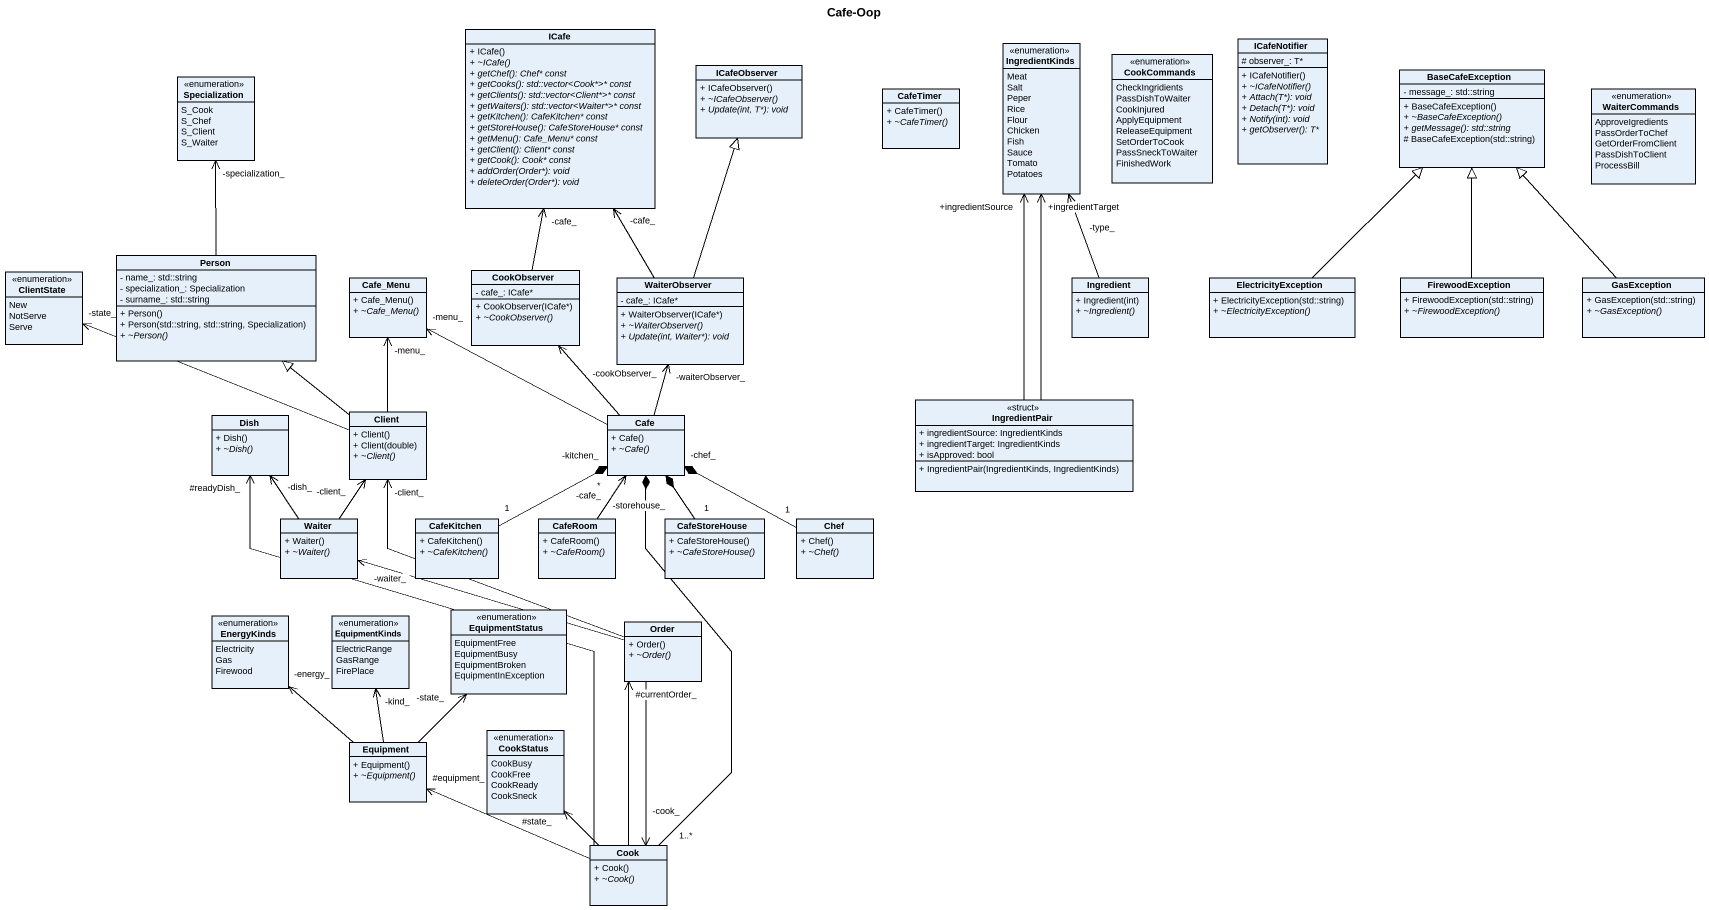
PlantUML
@startuml
title Cafe-Oop
hide circle
hide empty members
skinparam classAttributeIconSize 0
class ICafe {
  + ICafe()
  {abstract} + ~ICafe()
  {abstract} + getChef(): Chef* const
  {abstract} + getCooks(): std::vector<Cook*>* const
  {abstract} + getClients(): std::vector<Client*>* const
  {abstract} + getWaiters(): std::vector<Waiter*>* const
  {abstract} + getKitchen(): CafeKitchen* const
  {abstract} + getStoreHouse(): CafeStoreHouse* const
  {abstract} + getMenu(): Cafe_Menu* const
  {abstract} + getClient(): Client* const
  {abstract} + getCook(): Cook* const
  {abstract} + addOrder(Order*): void
  {abstract} + deleteOrder(Order*): void
}
enum IngredientKinds {
  Meat
  Salt
  Peper
  Rice
  Flour
  Chicken
  Fish
  Sauce
  Tomato
  Potatoes
}
enum CookCommands {
  CheckIngridients
  PassDishToWaiter
  CookInjured
  ApplyEquipment
  ReleaseEquipment
  SetOrderToCook
  PassSneckToWaiter
  FinishedWork
}
class ICafeNotifier {
  # observer_: T*
  + ICafeNotifier()
  {abstract} + ~ICafeNotifier()
  {abstract} + Attach(T*): void
  {abstract} + Detach(T*): void
  {abstract} + Notify(int): void
  {abstract} + getObserver(): T*
}
enum Specialization {
  S_Cook
  S_Chef
  S_Client
  S_Waiter
}
class ICafeObserver {
  + ICafeObserver()
  {abstract} + ~ICafeObserver()
  {abstract} + Update(int, T*): void
}
class CafeTimer {
  + CafeTimer()
  {abstract} + ~CafeTimer()
}
class BaseCafeException {
  - message_: std::string
  + BaseCafeException()
  {abstract} + ~BaseCafeException()
  {abstract} + getMessage(): std::string
  # BaseCafeException(std::string)
}
enum WaiterCommands {
  ApproveIgredients
  PassOrderToChef
  GetOrderFromClient
  PassDishToClient
  ProcessBill
}
enum ClientState {
  New
  NotServe
  Serve
}
class "Person" as Person_ {
  - name_: std::string
  - specialization_: Specialization
  - surname_: std::string
  + Person()
  + Person(std::string, std::string, Specialization)
  {abstract} + ~Person()
}
class Cafe_Menu {
  + Cafe_Menu()
  {abstract} + ~Cafe_Menu()
}
class CookObserver {
  - cafe_: ICafe*
  + CookObserver(ICafe*)
  {abstract} + ~CookObserver()
}
class WaiterObserver {
  - cafe_: ICafe*
  + WaiterObserver(ICafe*)
  {abstract} + ~WaiterObserver()
  {abstract} + Update(int, Waiter*): void
}
class Ingredient {
  + Ingredient(int)
  {abstract} + ~Ingredient()
}
class ElectricityException {
  + ElectricityException(std::string)
  {abstract} + ~ElectricityException()
}
class FirewoodException {
  + FirewoodException(std::string)
  {abstract} + ~FirewoodException()
}
class GasException {
  + GasException(std::string)
  {abstract} + ~GasException()
}
class IngredientPair <<struct>> {
  + ingredientSource: IngredientKinds
  + ingredientTarget: IngredientKinds
  + isApproved: bool
  + IngredientPair(IngredientKinds, IngredientKinds)
}
class Dish {
  + Dish()
  {abstract} + ~Dish()
}
class Client {
  + Client()
  + Client(double)
  {abstract} + ~Client()
}
class Cafe {
  + Cafe()
  {abstract} + ~Cafe()
}
class Waiter {
  + Waiter()
  {abstract} + ~Waiter()
}
class CafeKitchen {
  + CafeKitchen()
  {abstract} + ~CafeKitchen()
}
class CafeRoom {
  + CafeRoom()
  {abstract} + ~CafeRoom()
}
class CafeStoreHouse {
  + CafeStoreHouse()
  {abstract} + ~CafeStoreHouse()
}
class Chef {
  + Chef()
  {abstract} + ~Chef()
}
enum EnergyKinds {
  Electricity
  Gas
  Firewood
}
enum EquipmentKinds {
  ElectricRange
  GasRange
  FirePlace
}
enum EquipmentStatus {
  EquipmentFree
  EquipmentBusy
  EquipmentBroken
  EquipmentInException
}
class Order {
  + Order()
  {abstract} + ~Order()
}
class Equipment {
  + Equipment()
  {abstract} + ~Equipment()
}
enum CookStatus {
  CookBusy
  CookFree
  CookReady
  CookSneck
}
class Cook {
  + Cook()
  {abstract} + ~Cook()
}
Person_ -up-> "-specialization_" Specialization
CookObserver -up-> "-cafe_" ICafe
WaiterObserver -up-> "-cafe_" ICafe
WaiterObserver -up-|> ICafeObserver
Ingredient -up-> "-type_" IngredientKinds
ElectricityException -up-|> BaseCafeException
FirewoodException -up-|> BaseCafeException
GasException -up-|> BaseCafeException
IngredientPair -up-> "+ingredientSource" IngredientKinds
IngredientPair -up-> "+ingredientTarget" IngredientKinds
Client -left-> "-state_" ClientState
Client -up-|> Person_
Client -up-> "-menu_" Cafe_Menu
Cafe -left-> "-menu_" Cafe_Menu
Cafe -up-> "-cookObserver_" CookObserver
Cafe -up-> "-waiterObserver_" WaiterObserver
Waiter -up-> "-dish_" Dish
Waiter -up-> "-client_" Client
CafeKitchen "1" -right-* "-kitchen_\n*" Cafe
CafeRoom -up-> "-cafe_" Cafe
CafeStoreHouse "1" -up-* "-storehouse_" Cafe
Chef "1" -left-* "-chef_" Cafe
Order -up-> "-client_" Client
Order -left-> "-waiter_" Waiter
Order --> "-cook_" Cook
Equipment -up-> "-energy_" EnergyKinds
Equipment -up-> "-kind_" EquipmentKinds
Equipment -up-> "-state_" EquipmentStatus
Cook -up-> "#readyDish_" Dish
Cook "1..*" -up-* Cafe
Cook -up-> "#currentOrder_" Order
Cook -left-> "#equipment_" Equipment
Cook -up-> "#state_" CookStatus
@enduml
